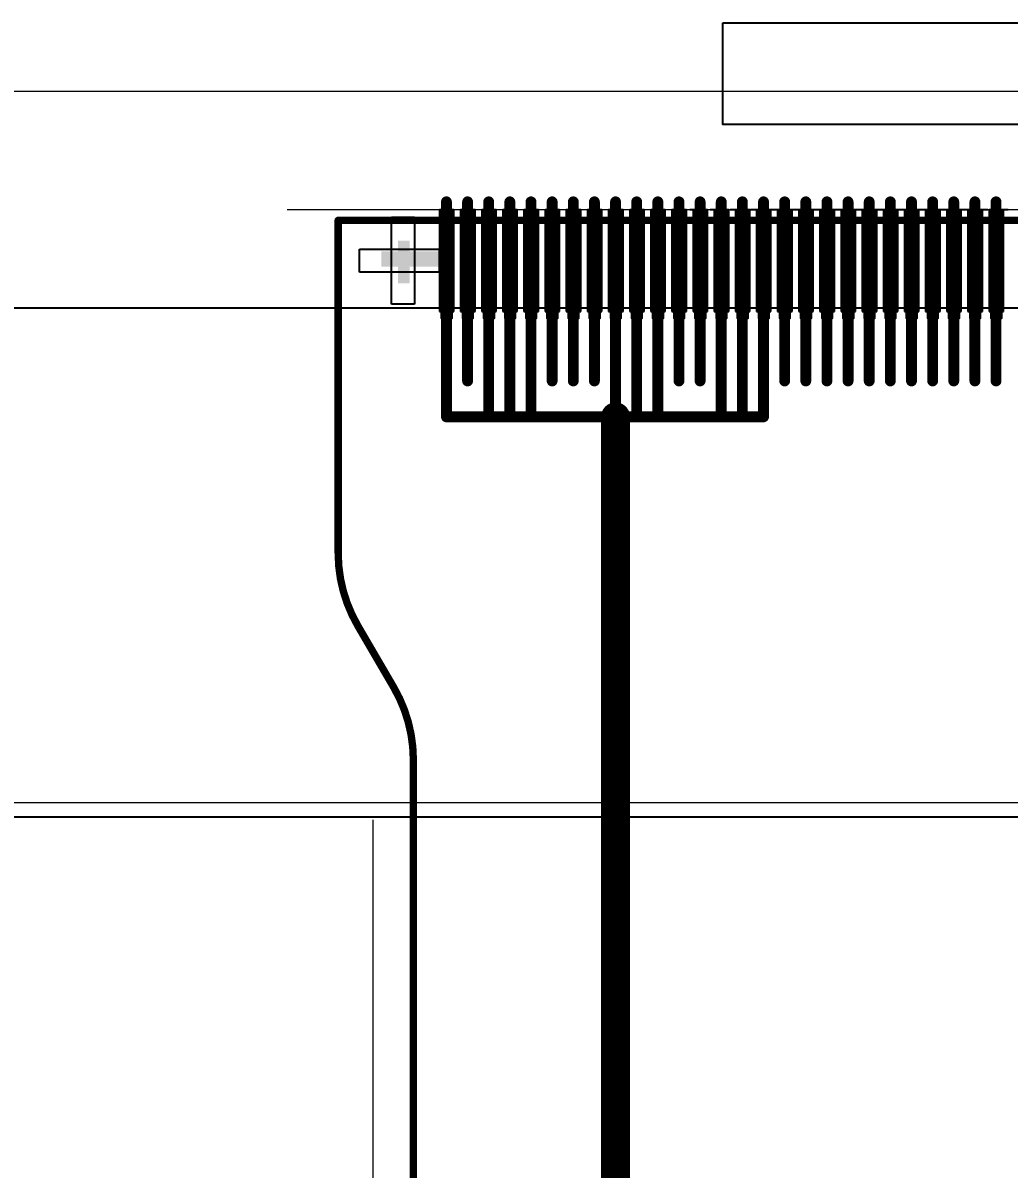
# Model space of a CAD drawing. Header units: millimetres. Extents: x 2479 to 2803, y 2230 to 2386.
# Drawn here: x 2539.72 to 2546.53, y 2301.57 to 2309.48 of the extents above; entities that cross this region are included whole.
import ezdxf

# ---------------------------------------------------------------- set-up
doc = ezdxf.new("R2010")
doc.units = ezdxf.units.MM
for name, color, linetype in [('dim', 4, 'Continuous'), ('DWG', 7, 'Continuous'), ('fpc', 40, 'Continuous'), ('LAYER_23', 9, 'Continuous')]:
    doc.layers.add(name, color=color, linetype=linetype)
doc.layers.add('OBJ-DIM标注层', color=2, linetype='Continuous', lineweight=18)
doc.styles.add('標注', font='')
doc.styles.get('標注').set_extended_font_data('宋体')
doc.dimstyles.new('副本 標注', dxfattribs={"dimscale": 0, "dimtxt": 0.8, "dimasz": 0.6, "dimexe": 0.6, "dimexo": 0.4, "dimgap": 0.2, "dimtad": 0, "dimdsep": 46, "dimtxsty": '標注', "dimcen": 0.6, "dimazin": 2, "dimtfac": 1, "dimtmove": 0, "dimatfit": 3, "dimfxl": 1, "dimtolj": 1, "dimtzin": 0, "dimarcsym": 0})

# ---------------------------------------------------------------- blocks, each defined once
blk = doc.blocks.new('ROUND_11')
at = {"const_width": 0.0375}
blk.add_lwpolyline([(-0.01875, 0, 1), (0.01875, 0, 1)], format="xyb", close=True, dxfattribs=at)
blk = doc.blocks.new('ROUND_17')
at = {"const_width": 0.1}
blk.add_lwpolyline([(-0.05, 0, 1), (0.05, 0, 1)], format="xyb", close=True, dxfattribs=at)
blk = doc.blocks.new('ROUND_4')
at = {"const_width": 0.0254}
blk.add_lwpolyline([(-0.0127, 0, 1), (0.0127, 0, 1)], format="xyb", close=True, dxfattribs=at)
blk = doc.blocks.new('*D135')
at = {"color": 0, "lineweight": -2}
for p, q in [((2534.7054, 2303.9979), (2519.6473, 2303.9979)), ((2520.2473, 2303.3979), (2520.2473, 2299.4815)), ((2520.2473, 2289.0151), (2520.2473, 2292.9315)), ((2548.3259, 2288.4151), (2519.6473, 2288.4151))]:
    blk.add_line(p, q, dxfattribs=at)
at = {"color": 0}
for points in [[(2520.1473, 2303.3979), (2520.3473, 2303.3979), (2520.2473, 2303.9979)], [(2520.1473, 2289.0151), (2520.3473, 2289.0151), (2520.2473, 2288.4151)]]:
    blk.add_solid(points, dxfattribs=at)
at = {"layer": 'Defpoints', "color": 0}
for p in [(2535.1054, 2303.9979), (2520.2473, 2288.4151), (2548.7259, 2288.4151)]:
    blk.add_point(p, dxfattribs=at)
at = {"color": 0, "insert": (2520.2473, 2296.2065), "char_height": 1, "attachment_point": 5, "rotation": 90, "style": '標注'}
blk.add_mtext('\\A1;15.6%%P0.3', dxfattribs=at)

msp = doc.modelspace()

# ---------------------------------------------------------------- linework, layer by layer
at = {"color": 0}
for p, q in [((2542.6973, 2308.1869), (2542.5973, 2308.1869)), ((2542.5973, 2308.1869), (2542.5973, 2307.4869)), ((2542.6973, 2308.1869), (2542.5973, 2308.1869)), ((2542.5973, 2308.1869), (2542.5973, 2307.4869)), ((2542.6973, 2307.4869), (2542.6973, 2308.1869)), ((2542.6973, 2307.4869), (2542.6973, 2308.1869)), ((2542.8433, 2308.1869), (2542.7433, 2308.1869)), ((2542.7433, 2308.1869), (2542.7433, 2307.4869)), ((2542.8433, 2308.1869), (2542.7433, 2308.1869)), ((2542.7433, 2308.1869), (2542.7433, 2307.4869)), ((2542.8433, 2307.4869), (2542.8433, 2308.1869)), ((2542.8433, 2307.4869), (2542.8433, 2308.1869)), ((2542.9893, 2308.1869), (2542.8893, 2308.1869)), ((2542.8893, 2308.1869), (2542.8893, 2307.4869)), ((2542.9893, 2308.1869), (2542.8893, 2308.1869)), ((2542.8893, 2308.1869), (2542.8893, 2307.4869)), ((2542.9893, 2307.4869), (2542.9893, 2308.1869)), ((2542.9893, 2307.4869), (2542.9893, 2308.1869)), ((2543.1353, 2308.1869), (2543.0353, 2308.1869)), ((2543.0353, 2308.1869), (2543.0353, 2307.4869)), ((2543.1353, 2308.1869), (2543.0353, 2308.1869)), ((2543.0353, 2308.1869), (2543.0353, 2307.4869)), ((2543.1353, 2307.4869), (2543.1353, 2308.1869)), ((2543.1353, 2307.4869), (2543.1353, 2308.1869)), ((2543.2813, 2308.1869), (2543.1813, 2308.1869)), ((2543.1813, 2308.1869), (2543.1813, 2307.4869)), ((2543.2813, 2308.1869), (2543.1813, 2308.1869)), ((2543.1813, 2308.1869), (2543.1813, 2307.4869)), ((2543.2813, 2307.4869), (2543.2813, 2308.1869)), ((2543.2813, 2307.4869), (2543.2813, 2308.1869)), ((2543.4273, 2308.1869), (2543.3273, 2308.1869)), ((2543.3273, 2308.1869), (2543.3273, 2307.4869)), ((2543.4273, 2308.1869), (2543.3273, 2308.1869)), ((2543.3273, 2308.1869), (2543.3273, 2307.4869)), ((2543.4273, 2307.4869), (2543.4273, 2308.1869)), ((2543.4273, 2307.4869), (2543.4273, 2308.1869)), ((2543.5733, 2308.1869), (2543.4733, 2308.1869)), ((2543.4733, 2308.1869), (2543.4733, 2307.4869)), ((2543.5733, 2308.1869), (2543.4733, 2308.1869)), ((2543.4733, 2308.1869), (2543.4733, 2307.4869)), ((2543.5733, 2307.4869), (2543.5733, 2308.1869)), ((2543.5733, 2307.4869), (2543.5733, 2308.1869)), ((2543.7193, 2308.1869), (2543.6193, 2308.1869)), ((2543.6193, 2308.1869), (2543.6193, 2307.4869)), ((2543.7193, 2308.1869), (2543.6193, 2308.1869)), ((2543.6193, 2308.1869), (2543.6193, 2307.4869)), ((2543.7193, 2307.4869), (2543.7193, 2308.1869)), ((2543.7193, 2307.4869), (2543.7193, 2308.1869)), ((2543.8653, 2308.1869), (2543.7653, 2308.1869)), ((2543.7653, 2308.1869), (2543.7653, 2307.4869)), ((2543.8653, 2308.1869), (2543.7653, 2308.1869)), ((2543.7653, 2308.1869), (2543.7653, 2307.4869)), ((2543.8653, 2307.4869), (2543.8653, 2308.1869)), ((2543.8653, 2307.4869), (2543.8653, 2308.1869)), ((2544.0113, 2308.1869), (2543.9113, 2308.1869)), ((2543.9113, 2308.1869), (2543.9113, 2307.4869)), ((2544.0113, 2308.1869), (2543.9113, 2308.1869)), ((2543.9113, 2308.1869), (2543.9113, 2307.4869)), ((2544.0113, 2307.4869), (2544.0113, 2308.1869)), ((2544.0113, 2307.4869), (2544.0113, 2308.1869)), ((2544.1573, 2308.1869), (2544.0573, 2308.1869)), ((2544.0573, 2308.1869), (2544.0573, 2307.4869)), ((2544.1573, 2308.1869), (2544.0573, 2308.1869)), ((2544.0573, 2308.1869), (2544.0573, 2307.4869)), ((2544.1573, 2307.4869), (2544.1573, 2308.1869)), ((2544.1573, 2307.4869), (2544.1573, 2308.1869)), ((2544.3033, 2308.1869), (2544.2033, 2308.1869)), ((2544.2033, 2308.1869), (2544.2033, 2307.4869)), ((2544.3033, 2308.1869), (2544.2033, 2308.1869)), ((2544.2033, 2308.1869), (2544.2033, 2307.4869)), ((2544.3033, 2307.4869), (2544.3033, 2308.1869)), ((2544.3033, 2307.4869), (2544.3033, 2308.1869)), ((2544.4243, 2308.1869), (2544.3263, 2308.1869)), ((2544.4243, 2308.1869), (2544.3263, 2308.1869)), ((2544.4493, 2308.1869), (2544.3493, 2308.1869)), ((2544.3493, 2308.1869), (2544.3493, 2307.4869)), ((2544.4493, 2308.1869), (2544.3493, 2308.1869)), ((2544.3493, 2308.1869), (2544.3493, 2307.4869)), ((2544.4493, 2307.4869), (2544.4493, 2308.1869)), ((2544.4493, 2307.4869), (2544.4493, 2308.1869)), ((2544.5643, 2308.1869), (2544.4663, 2308.1869)), ((2544.5643, 2308.1869), (2544.4663, 2308.1869)), ((2544.5953, 2308.1869), (2544.4953, 2308.1869)), ((2544.4953, 2308.1869), (2544.4953, 2307.4869)), ((2544.5953, 2308.1869), (2544.4953, 2308.1869)), ((2544.4953, 2308.1869), (2544.4953, 2307.4869)), ((2544.5953, 2307.4869), (2544.5953, 2308.1869)), ((2544.5953, 2307.4869), (2544.5953, 2308.1869)), ((2544.7043, 2308.1869), (2544.6063, 2308.1869)), ((2544.7043, 2308.1869), (2544.6063, 2308.1869)), ((2544.7413, 2308.1869), (2544.6413, 2308.1869)), ((2544.6413, 2308.1869), (2544.6413, 2307.4869)), ((2544.7413, 2308.1869), (2544.6413, 2308.1869)), ((2544.6413, 2308.1869), (2544.6413, 2307.4869)), ((2544.7413, 2307.4869), (2544.7413, 2308.1869)), ((2544.7413, 2307.4869), (2544.7413, 2308.1869)), ((2544.8443, 2308.1869), (2544.7463, 2308.1869)), ((2544.8443, 2308.1869), (2544.7463, 2308.1869)), ((2544.8873, 2308.1869), (2544.7873, 2308.1869)), ((2544.7873, 2308.1869), (2544.7873, 2307.4869)), ((2544.8873, 2308.1869), (2544.7873, 2308.1869)), ((2544.7873, 2308.1869), (2544.7873, 2307.4869)), ((2544.9843, 2308.1869), (2544.8863, 2308.1869)), ((2544.9843, 2308.1869), (2544.8863, 2308.1869)), ((2544.8873, 2307.4869), (2544.8873, 2308.1869)), ((2544.8873, 2307.4869), (2544.8873, 2308.1869)), ((2545.0333, 2308.1869), (2544.9333, 2308.1869)), ((2544.9333, 2308.1869), (2544.9333, 2307.4869)), ((2545.0333, 2308.1869), (2544.9333, 2308.1869)), ((2544.9333, 2308.1869), (2544.9333, 2307.4869)), ((2545.1243, 2308.1869), (2545.0263, 2308.1869)), ((2545.1243, 2308.1869), (2545.0263, 2308.1869)), ((2545.0333, 2307.4869), (2545.0333, 2308.1869)), ((2545.0333, 2307.4869), (2545.0333, 2308.1869)), ((2545.1793, 2308.1869), (2545.0793, 2308.1869)), ((2545.0793, 2308.1869), (2545.0793, 2307.4869)), ((2545.1793, 2308.1869), (2545.0793, 2308.1869)), ((2545.0793, 2308.1869), (2545.0793, 2307.4869)), ((2545.2643, 2308.1869), (2545.1663, 2308.1869)), ((2545.2643, 2308.1869), (2545.1663, 2308.1869)), ((2545.1793, 2307.4869), (2545.1793, 2308.1869)), ((2545.1793, 2307.4869), (2545.1793, 2308.1869)), ((2545.3253, 2308.1869), (2545.2253, 2308.1869)), ((2545.2253, 2308.1869), (2545.2253, 2307.4869)), ((2545.3253, 2308.1869), (2545.2253, 2308.1869)), ((2545.2253, 2308.1869), (2545.2253, 2307.4869)), ((2545.4043, 2308.1869), (2545.3063, 2308.1869)), ((2545.4043, 2308.1869), (2545.3063, 2308.1869)), ((2545.3253, 2307.4869), (2545.3253, 2308.1869)), ((2545.3253, 2307.4869), (2545.3253, 2308.1869)), ((2545.4713, 2308.1869), (2545.3713, 2308.1869)), ((2545.3713, 2308.1869), (2545.3713, 2307.4869)), ((2545.4713, 2308.1869), (2545.3713, 2308.1869)), ((2545.3713, 2308.1869), (2545.3713, 2307.4869)), ((2545.5443, 2308.1869), (2545.4463, 2308.1869)), ((2545.5443, 2308.1869), (2545.4463, 2308.1869)), ((2545.4713, 2307.4869), (2545.4713, 2308.1869)), ((2545.4713, 2307.4869), (2545.4713, 2308.1869)), ((2545.6173, 2308.1869), (2545.5173, 2308.1869)), ((2545.5173, 2308.1869), (2545.5173, 2307.4869)), ((2545.6173, 2308.1869), (2545.5173, 2308.1869)), ((2545.5173, 2308.1869), (2545.5173, 2307.4869)), ((2545.6843, 2308.1869), (2545.5863, 2308.1869)), ((2545.6843, 2308.1869), (2545.5863, 2308.1869)), ((2545.6173, 2307.4869), (2545.6173, 2308.1869)), ((2545.6173, 2307.4869), (2545.6173, 2308.1869)), ((2545.7633, 2308.1869), (2545.6633, 2308.1869)), ((2545.6633, 2308.1869), (2545.6633, 2307.4869)), ((2545.7633, 2308.1869), (2545.6633, 2308.1869)), ((2545.6633, 2308.1869), (2545.6633, 2307.4869)), ((2545.8243, 2308.1869), (2545.7263, 2308.1869)), ((2545.8243, 2308.1869), (2545.7263, 2308.1869)), ((2545.7633, 2307.4869), (2545.7633, 2308.1869)), ((2545.7633, 2307.4869), (2545.7633, 2308.1869)), ((2545.9093, 2308.1869), (2545.8093, 2308.1869)), ((2545.8093, 2308.1869), (2545.8093, 2307.4869)), ((2545.9093, 2308.1869), (2545.8093, 2308.1869)), ((2545.8093, 2308.1869), (2545.8093, 2307.4869)), ((2545.9643, 2308.1869), (2545.8663, 2308.1869)), ((2545.9643, 2308.1869), (2545.8663, 2308.1869)), ((2545.9093, 2307.4869), (2545.9093, 2308.1869)), ((2545.9093, 2307.4869), (2545.9093, 2308.1869)), ((2546.0553, 2308.1869), (2545.9553, 2308.1869)), ((2545.9553, 2308.1869), (2545.9553, 2307.4869)), ((2546.0553, 2308.1869), (2545.9553, 2308.1869)), ((2545.9553, 2308.1869), (2545.9553, 2307.4869)), ((2546.1043, 2308.1869), (2546.0063, 2308.1869)), ((2546.1043, 2308.1869), (2546.0063, 2308.1869)), ((2546.0553, 2307.4869), (2546.0553, 2308.1869)), ((2546.0553, 2307.4869), (2546.0553, 2308.1869)), ((2546.2013, 2308.1869), (2546.1013, 2308.1869)), ((2546.1013, 2308.1869), (2546.1013, 2307.4869)), ((2546.2013, 2308.1869), (2546.1013, 2308.1869)), ((2546.1013, 2308.1869), (2546.1013, 2307.4869)), ((2546.2443, 2308.1869), (2546.1463, 2308.1869)), ((2546.2443, 2308.1869), (2546.1463, 2308.1869)), ((2546.2013, 2307.4869), (2546.2013, 2308.1869)), ((2546.2013, 2307.4869), (2546.2013, 2308.1869)), ((2546.3473, 2308.1869), (2546.2473, 2308.1869)), ((2546.2473, 2308.1869), (2546.2473, 2307.4869)), ((2546.3473, 2308.1869), (2546.2473, 2308.1869)), ((2546.2473, 2308.1869), (2546.2473, 2307.4869)), ((2546.3843, 2308.1869), (2546.2863, 2308.1869)), ((2546.3843, 2308.1869), (2546.2863, 2308.1869)), ((2546.3473, 2307.4869), (2546.3473, 2308.1869)), ((2546.3473, 2307.4869), (2546.3473, 2308.1869)), ((2546.4933, 2308.1869), (2546.3933, 2308.1869)), ((2546.3933, 2308.1869), (2546.3933, 2307.4869)), ((2546.4933, 2308.1869), (2546.3933, 2308.1869)), ((2546.3933, 2308.1869), (2546.3933, 2307.4869)), ((2546.5243, 2308.1869), (2546.4263, 2308.1869)), ((2546.5243, 2308.1869), (2546.4263, 2308.1869)), ((2546.4933, 2307.4869), (2546.4933, 2308.1869)), ((2546.4933, 2307.4869), (2546.4933, 2308.1869)), ((2542.2653, 2308.1369), (2542.4253, 2308.1369)), ((2542.2653, 2307.5369), (2542.2653, 2308.1369)), ((2542.2653, 2308.1369), (2542.4253, 2308.1369)), ((2542.2653, 2307.5369), (2542.2653, 2308.1369)), ((2542.4253, 2308.1369), (2542.4253, 2307.5369)), ((2542.4253, 2308.1369), (2542.4253, 2307.5369)), ((2542.0453, 2307.9169), (2542.5953, 2307.9169)), ((2542.0453, 2307.7569), (2542.0453, 2307.9169)), ((2542.0453, 2307.9169), (2542.5953, 2307.9169)), ((2542.0453, 2307.7569), (2542.0453, 2307.9169)), ((2542.5953, 2307.9169), (2542.5953, 2307.7569)), ((2542.5953, 2307.9169), (2542.5953, 2307.7569)), ((2542.5953, 2307.7569), (2542.0453, 2307.7569)), ((2542.5953, 2307.7569), (2542.0453, 2307.7569)), ((2542.4253, 2307.5369), (2542.2653, 2307.5369)), ((2542.4253, 2307.5369), (2542.2653, 2307.5369)), ((2542.5973, 2307.4869), (2542.6973, 2307.4869)), ((2542.5973, 2307.4869), (2542.6973, 2307.4869)), ((2542.7433, 2307.4869), (2542.8433, 2307.4869)), ((2542.7433, 2307.4869), (2542.8433, 2307.4869)), ((2542.8893, 2307.4869), (2542.9893, 2307.4869)), ((2542.8893, 2307.4869), (2542.9893, 2307.4869)), ((2543.0353, 2307.4869), (2543.1353, 2307.4869)), ((2543.0353, 2307.4869), (2543.1353, 2307.4869)), ((2543.1813, 2307.4869), (2543.2813, 2307.4869)), ((2543.1813, 2307.4869), (2543.2813, 2307.4869)), ((2543.3273, 2307.4869), (2543.4273, 2307.4869)), ((2543.3273, 2307.4869), (2543.4273, 2307.4869)), ((2543.4733, 2307.4869), (2543.5733, 2307.4869)), ((2543.4733, 2307.4869), (2543.5733, 2307.4869)), ((2543.6193, 2307.4869), (2543.7193, 2307.4869)), ((2543.6193, 2307.4869), (2543.7193, 2307.4869)), ((2543.7653, 2307.4869), (2543.8653, 2307.4869)), ((2543.7653, 2307.4869), (2543.8653, 2307.4869)), ((2543.9113, 2307.4869), (2544.0113, 2307.4869)), ((2543.9113, 2307.4869), (2544.0113, 2307.4869)), ((2544.0573, 2307.4869), (2544.1573, 2307.4869)), ((2544.0573, 2307.4869), (2544.1573, 2307.4869)), ((2544.2033, 2307.4869), (2544.3033, 2307.4869)), ((2544.2033, 2307.4869), (2544.3033, 2307.4869)), ((2544.3493, 2307.4869), (2544.4493, 2307.4869)), ((2544.3493, 2307.4869), (2544.4493, 2307.4869)), ((2544.4953, 2307.4869), (2544.5953, 2307.4869)), ((2544.4953, 2307.4869), (2544.5953, 2307.4869)), ((2544.6413, 2307.4869), (2544.7413, 2307.4869)), ((2544.6413, 2307.4869), (2544.7413, 2307.4869)), ((2544.7873, 2307.4869), (2544.8873, 2307.4869)), ((2544.7873, 2307.4869), (2544.8873, 2307.4869)), ((2544.9333, 2307.4869), (2545.0333, 2307.4869)), ((2544.9333, 2307.4869), (2545.0333, 2307.4869)), ((2545.0793, 2307.4869), (2545.1793, 2307.4869)), ((2545.0793, 2307.4869), (2545.1793, 2307.4869)), ((2545.2253, 2307.4869), (2545.3253, 2307.4869)), ((2545.2253, 2307.4869), (2545.3253, 2307.4869)), ((2545.3713, 2307.4869), (2545.4713, 2307.4869)), ((2545.3713, 2307.4869), (2545.4713, 2307.4869)), ((2545.5173, 2307.4869), (2545.6173, 2307.4869)), ((2545.5173, 2307.4869), (2545.6173, 2307.4869)), ((2545.6633, 2307.4869), (2545.7633, 2307.4869)), ((2545.6633, 2307.4869), (2545.7633, 2307.4869)), ((2545.8093, 2307.4869), (2545.9093, 2307.4869)), ((2545.8093, 2307.4869), (2545.9093, 2307.4869)), ((2545.9553, 2307.4869), (2546.0553, 2307.4869)), ((2545.9553, 2307.4869), (2546.0553, 2307.4869)), ((2546.1013, 2307.4869), (2546.2013, 2307.4869)), ((2546.1013, 2307.4869), (2546.2013, 2307.4869)), ((2546.2473, 2307.4869), (2546.3473, 2307.4869)), ((2546.2473, 2307.4869), (2546.3473, 2307.4869)), ((2546.3933, 2307.4869), (2546.4933, 2307.4869)), ((2546.3933, 2307.4869), (2546.4933, 2307.4869))]:
    msp.add_line(p, q, dxfattribs=at)
for points in [[(2544.5554, 2309.4779), (2560.1554, 2309.4779), (2560.1554, 2308.7779), (2544.5554, 2308.7779)], [(2542.6123, 2308.1869), (2542.6823, 2308.1869), (2542.6823, 2307.4369), (2542.6123, 2307.4369)], [(2542.7583, 2308.1869), (2542.8283, 2308.1869), (2542.8283, 2307.4369), (2542.7583, 2307.4369)], [(2542.9043, 2308.1869), (2542.9743, 2308.1869), (2542.9743, 2307.4369), (2542.9043, 2307.4369)], [(2543.0503, 2308.1869), (2543.1203, 2308.1869), (2543.1203, 2307.4369), (2543.0503, 2307.4369)], [(2543.1963, 2308.1869), (2543.2663, 2308.1869), (2543.2663, 2307.4369), (2543.1963, 2307.4369)], [(2543.3423, 2308.1869), (2543.4123, 2308.1869), (2543.4123, 2307.4369), (2543.3423, 2307.4369)], [(2543.4883, 2308.1869), (2543.5583, 2308.1869), (2543.5583, 2307.4369), (2543.4883, 2307.4369)], [(2543.6343, 2308.1869), (2543.7043, 2308.1869), (2543.7043, 2307.4369), (2543.6343, 2307.4369)], [(2543.7803, 2308.1869), (2543.8503, 2308.1869), (2543.8503, 2307.4369), (2543.7803, 2307.4369)], [(2543.9263, 2308.1869), (2543.9963, 2308.1869), (2543.9963, 2307.4369), (2543.9263, 2307.4369)], [(2544.0723, 2308.1869), (2544.1423, 2308.1869), (2544.1423, 2307.4369), (2544.0723, 2307.4369)], [(2544.2183, 2308.1869), (2544.2883, 2308.1869), (2544.2883, 2307.4369), (2544.2183, 2307.4369)], [(2544.3643, 2308.1869), (2544.4343, 2308.1869), (2544.4343, 2307.4369), (2544.3643, 2307.4369)], [(2544.5103, 2308.1869), (2544.5803, 2308.1869), (2544.5803, 2307.4369), (2544.5103, 2307.4369)], [(2544.6563, 2308.1869), (2544.7263, 2308.1869), (2544.7263, 2307.4369), (2544.6563, 2307.4369)], [(2544.8023, 2308.1869), (2544.8723, 2308.1869), (2544.8723, 2307.4369), (2544.8023, 2307.4369)], [(2544.9483, 2308.1869), (2545.0183, 2308.1869), (2545.0183, 2307.4369), (2544.9483, 2307.4369)], [(2545.0943, 2308.1869), (2545.1643, 2308.1869), (2545.1643, 2307.4369), (2545.0943, 2307.4369)], [(2545.2403, 2308.1869), (2545.3103, 2308.1869), (2545.3103, 2307.4369), (2545.2403, 2307.4369)], [(2545.3863, 2308.1869), (2545.4563, 2308.1869), (2545.4563, 2307.4369), (2545.3863, 2307.4369)], [(2545.5323, 2308.1869), (2545.6023, 2308.1869), (2545.6023, 2307.4369), (2545.5323, 2307.4369)], [(2545.6783, 2308.1869), (2545.7483, 2308.1869), (2545.7483, 2307.4369), (2545.6783, 2307.4369)], [(2545.8243, 2308.1869), (2545.8943, 2308.1869), (2545.8943, 2307.4369), (2545.8243, 2307.4369)], [(2545.9703, 2308.1869), (2546.0403, 2308.1869), (2546.0403, 2307.4369), (2545.9703, 2307.4369)], [(2546.1163, 2308.1869), (2546.1863, 2308.1869), (2546.1863, 2307.4369), (2546.1163, 2307.4369)], [(2546.2623, 2308.1869), (2546.3323, 2308.1869), (2546.3323, 2307.4369), (2546.2623, 2307.4369)], [(2546.4083, 2308.1869), (2546.4783, 2308.1869), (2546.4783, 2307.4369), (2546.4083, 2307.4369)]]:
    msp.add_lwpolyline(points, close=True)
at = {"layer": 'dim', "color": 0}
msp.add_line((2537.3102, 2303.9979), (2567.4005, 2303.9979), dxfattribs=at)
at = {"layer": 'DWG', "color": 30, "lineweight": 0}
msp.add_line((2563.1653, 2308.1869), (2541.5453, 2308.1869), dxfattribs=at)
msp.add_line((2563.1653, 2308.1869), (2541.5453, 2308.1869), dxfattribs=at)
at = {"layer": 'fpc', "color": 1, "linetype": 'ByBlock'}
msp.add_line((2569.1554, 2307.5079), (2535.5554, 2307.5079), dxfattribs=at)
at = {"layer": 'LAYER_23'}
for points, const_width in [([(2542.6458, 2308.2431), (2542.6458, 2307.2066)], 0.075), ([(2542.7918, 2308.2431), (2542.7918, 2307.2066)], 0.075), ([(2542.9378, 2308.2431), (2542.9378, 2307.2066)], 0.075), ([(2543.0838, 2308.2431), (2543.0838, 2307.2066)], 0.075), ([(2543.2298, 2308.2431), (2543.2298, 2307.2066)], 0.075), ([(2543.3758, 2308.2431), (2543.3758, 2307.2066)], 0.075), ([(2543.5218, 2308.2431), (2543.5218, 2307.2066)], 0.075), ([(2543.6678, 2308.2431), (2543.6678, 2307.2066)], 0.075), ([(2543.8138, 2308.2431), (2543.8138, 2307.2066)], 0.075), ([(2543.9598, 2308.2431), (2543.9598, 2307.2066)], 0.075), ([(2544.1058, 2308.2431), (2544.1058, 2307.2066)], 0.075), ([(2544.2518, 2308.2431), (2544.2518, 2307.2066)], 0.075), ([(2544.3978, 2308.2431), (2544.3978, 2307.2066)], 0.075), ([(2544.5438, 2308.2431), (2544.5438, 2307.2066)], 0.075), ([(2544.6898, 2308.2431), (2544.6898, 2307.2066)], 0.075), ([(2544.8358, 2308.2431), (2544.8358, 2307.2066)], 0.075), ([(2544.9818, 2308.2431), (2544.9818, 2307.2066)], 0.075), ([(2545.1278, 2308.2431), (2545.1278, 2307.2066)], 0.075), ([(2545.2738, 2308.2431), (2545.2738, 2307.2066)], 0.075), ([(2545.4198, 2308.2431), (2545.4198, 2307.2066)], 0.075), ([(2545.5658, 2308.2431), (2545.5658, 2307.2066)], 0.075), ([(2545.7118, 2308.2431), (2545.7118, 2307.2066)], 0.075), ([(2545.8578, 2308.2431), (2545.8578, 2307.2066)], 0.075), ([(2546.0038, 2308.2431), (2546.0038, 2307.2066)], 0.075), ([(2546.1498, 2308.2431), (2546.1498, 2307.2066)], 0.075), ([(2546.2958, 2308.2431), (2546.2958, 2307.2066)], 0.075), ([(2546.4418, 2308.2431), (2546.4418, 2307.2066)], 0.075), ([(2541.8979, 2305.8199), (2541.8979, 2308.1151)], 0.0508), ([(2541.8979, 2308.1151), (2562.7979, 2308.1151)], 0.0508), ([(2542.6458, 2307.2066), (2542.6458, 2306.7588)], 0.075), ([(2542.7918, 2307.2066), (2542.7918, 2307.0066)], 0.075), ([(2542.9378, 2307.2066), (2542.9378, 2306.7588)], 0.075), ([(2543.0838, 2307.2066), (2543.0838, 2306.7588)], 0.075), ([(2543.2298, 2307.2066), (2543.2298, 2306.7588)], 0.075), ([(2543.3758, 2307.2066), (2543.3758, 2307.0066)], 0.075), ([(2543.5218, 2307.2066), (2543.5218, 2307.0066)], 0.075), ([(2543.6678, 2307.2066), (2543.6678, 2307.0066)], 0.075), ([(2543.8138, 2307.2066), (2543.8138, 2306.7588)], 0.075), ([(2543.9598, 2307.2066), (2543.9598, 2306.7588)], 0.075), ([(2544.1058, 2307.2066), (2544.1058, 2306.7588)], 0.075), ([(2544.2518, 2307.2066), (2544.2518, 2307.0066)], 0.075), ([(2544.3978, 2307.2066), (2544.3978, 2307.0066)], 0.075), ([(2544.5438, 2307.2066), (2544.5438, 2306.7588)], 0.075), ([(2544.6898, 2307.2066), (2544.6898, 2306.7588)], 0.075), ([(2544.8358, 2307.2066), (2544.8358, 2306.7588)], 0.075), ([(2544.9818, 2307.2066), (2544.9818, 2307.0066)], 0.075), ([(2545.1278, 2307.2066), (2545.1278, 2307.0066)], 0.075), ([(2545.2738, 2307.2066), (2545.2738, 2307.0066)], 0.075), ([(2545.4198, 2307.2066), (2545.4198, 2307.0066)], 0.075), ([(2545.5658, 2307.2066), (2545.5658, 2307.0066)], 0.075), ([(2545.7118, 2307.2066), (2545.7118, 2307.0066)], 0.075), ([(2545.8578, 2307.2066), (2545.8578, 2307.0066)], 0.075), ([(2546.0038, 2307.2066), (2546.0038, 2307.0066)], 0.075), ([(2546.1498, 2307.2066), (2546.1498, 2307.0066)], 0.075), ([(2546.2958, 2307.2066), (2546.2958, 2307.0066)], 0.075), ([(2546.4418, 2307.2066), (2546.4418, 2307.0066)], 0.075), ([(2543.8138, 2306.7588), (2543.8138, 2301.1074)], 0.2), ([(2542.6458, 2306.7588), (2544.8358, 2306.7588)], 0.075), ([(2541.9021, 2305.7279), (2541.8979, 2305.8199)], 0.0508), ([(2541.9139, 2305.6414), (2541.9021, 2305.7279)], 0.0508), ([(2541.9332, 2305.5564), (2541.9139, 2305.6414)], 0.0508), ([(2541.9598, 2305.4733), (2541.9332, 2305.5564)], 0.0508), ([(2541.9936, 2305.3929), (2541.9598, 2305.4733)], 0.0508), ([(2542.0343, 2305.3157), (2541.9936, 2305.3929)], 0.0508), ([(2542.281, 2304.8931), (2542.0343, 2305.3157)], 0.0508), ([(2542.3216, 2304.8159), (2542.281, 2304.8931)], 0.0508), ([(2542.3554, 2304.7355), (2542.3216, 2304.8159)], 0.0508), ([(2542.382, 2304.6524), (2542.3554, 2304.7355)], 0.0508), ([(2542.4013, 2304.5674), (2542.382, 2304.6524)], 0.0508), ([(2542.4131, 2304.4809), (2542.4013, 2304.5674)], 0.0508), ([(2542.4174, 2304.3889), (2542.4131, 2304.4809)], 0.0508), ([(2542.4174, 2299.1234), (2542.4174, 2304.3889)], 0.0508)]:
    msp.add_lwpolyline(points, dxfattribs=dict(at, const_width=const_width))
for points in [[(2542.3911, 2307.9756), (2542.3911, 2307.9757), (2542.3103, 2307.9756), (2542.3911, 2307.9757)], [(2542.3911, 2307.6812), (2542.3911, 2307.9756), (2542.3103, 2307.6812), (2542.3103, 2307.9756)], [(2542.6458, 2307.7945), (2542.6458, 2307.9019), (2542.1961, 2307.7945), (2542.1961, 2307.9019)], [(2542.6458, 2307.9019), (2542.6458, 2307.9019), (2542.1961, 2307.9019), (2542.6458, 2307.9019)]]:
    msp.add_solid(points, dxfattribs=at)
at = {"layer": 'OBJ-DIM标注层'}
for p, q in [((2535.3054, 2309.0079), (2569.4054, 2309.0079)), ((2537.6102, 2304.0979), (2567.1005, 2304.0979)), ((2542.1382, 2303.9769), (2542.1382, 2299.9769))]:
    msp.add_line(p, q, dxfattribs=at)

# ---------------------------------------------------------------- block references
at = {"layer": 'LAYER_23', "xscale": -1}
for name, p in [('ROUND_11', (2542.6458, 2308.2431)), ('ROUND_11', (2542.7918, 2308.2431)), ('ROUND_11', (2542.9378, 2308.2431)), ('ROUND_11', (2543.0838, 2308.2431)), ('ROUND_11', (2543.2298, 2308.2431)), ('ROUND_11', (2543.3758, 2308.2431)), ('ROUND_11', (2543.5218, 2308.2431)), ('ROUND_11', (2543.6678, 2308.2431)), ('ROUND_11', (2543.8138, 2308.2431)), ('ROUND_11', (2543.9598, 2308.2431)), ('ROUND_11', (2544.1058, 2308.2431)), ('ROUND_11', (2544.2518, 2308.2431)), ('ROUND_11', (2544.3978, 2308.2431)), ('ROUND_11', (2544.5438, 2308.2431)), ('ROUND_11', (2544.6898, 2308.2431)), ('ROUND_11', (2544.8358, 2308.2431)), ('ROUND_11', (2544.9818, 2308.2431)), ('ROUND_11', (2545.1278, 2308.2431)), ('ROUND_11', (2545.2738, 2308.2431)), ('ROUND_11', (2545.4198, 2308.2431)), ('ROUND_11', (2545.5658, 2308.2431)), ('ROUND_11', (2545.7118, 2308.2431)), ('ROUND_11', (2545.8578, 2308.2431)), ('ROUND_11', (2546.0038, 2308.2431)), ('ROUND_11', (2546.1498, 2308.2431)), ('ROUND_11', (2546.2958, 2308.2431)), ('ROUND_11', (2546.4418, 2308.2431)), ('ROUND_4', (2541.8979, 2308.1151)), ('ROUND_11', (2542.6458, 2307.2066)), ('ROUND_11', (2542.6458, 2307.2066)), ('ROUND_11', (2542.7918, 2307.2066)), ('ROUND_11', (2542.7918, 2307.2066)), ('ROUND_11', (2542.9378, 2307.2066)), ('ROUND_11', (2542.9378, 2307.2066)), ('ROUND_11', (2543.0838, 2307.2066)), ('ROUND_11', (2543.0838, 2307.2066)), ('ROUND_11', (2543.2298, 2307.2066)), ('ROUND_11', (2543.2298, 2307.2066)), ('ROUND_11', (2543.3758, 2307.2066)), ('ROUND_11', (2543.3758, 2307.2066)), ('ROUND_11', (2543.5218, 2307.2066)), ('ROUND_11', (2543.5218, 2307.2066)), ('ROUND_11', (2543.6678, 2307.2066)), ('ROUND_11', (2543.6678, 2307.2066)), ('ROUND_11', (2543.8138, 2307.2066)), ('ROUND_11', (2543.8138, 2307.2066)), ('ROUND_11', (2543.9598, 2307.2066)), ('ROUND_11', (2543.9598, 2307.2066)), ('ROUND_11', (2544.1058, 2307.2066)), ('ROUND_11', (2544.1058, 2307.2066)), ('ROUND_11', (2544.2518, 2307.2066)), ('ROUND_11', (2544.2518, 2307.2066)), ('ROUND_11', (2544.3978, 2307.2066)), ('ROUND_11', (2544.3978, 2307.2066)), ('ROUND_11', (2544.5438, 2307.2066)), ('ROUND_11', (2544.5438, 2307.2066)), ('ROUND_11', (2544.6898, 2307.2066)), ('ROUND_11', (2544.6898, 2307.2066)), ('ROUND_11', (2544.8358, 2307.2066)), ('ROUND_11', (2544.8358, 2307.2066)), ('ROUND_11', (2544.9818, 2307.2066)), ('ROUND_11', (2544.9818, 2307.2066)), ('ROUND_11', (2545.1278, 2307.2066)), ('ROUND_11', (2545.1278, 2307.2066)), ('ROUND_11', (2545.2738, 2307.2066)), ('ROUND_11', (2545.2738, 2307.2066)), ('ROUND_11', (2545.4198, 2307.2066)), ('ROUND_11', (2545.4198, 2307.2066)), ('ROUND_11', (2545.5658, 2307.2066)), ('ROUND_11', (2545.5658, 2307.2066)), ('ROUND_11', (2545.7118, 2307.2066)), ('ROUND_11', (2545.7118, 2307.2066)), ('ROUND_11', (2545.8578, 2307.2066)), ('ROUND_11', (2545.8578, 2307.2066)), ('ROUND_11', (2546.0038, 2307.2066)), ('ROUND_11', (2546.0038, 2307.2066)), ('ROUND_11', (2546.1498, 2307.2066)), ('ROUND_11', (2546.1498, 2307.2066)), ('ROUND_11', (2546.2958, 2307.2066)), ('ROUND_11', (2546.2958, 2307.2066)), ('ROUND_11', (2546.4418, 2307.2066)), ('ROUND_11', (2546.4418, 2307.2066)), ('ROUND_11', (2542.7918, 2307.0066)), ('ROUND_11', (2543.3758, 2307.0066)), ('ROUND_11', (2543.5218, 2307.0066)), ('ROUND_11', (2543.6678, 2307.0066)), ('ROUND_11', (2544.2518, 2307.0066)), ('ROUND_11', (2544.3978, 2307.0066)), ('ROUND_11', (2544.9818, 2307.0066)), ('ROUND_11', (2545.1278, 2307.0066)), ('ROUND_11', (2545.2738, 2307.0066)), ('ROUND_11', (2545.4198, 2307.0066)), ('ROUND_11', (2545.5658, 2307.0066)), ('ROUND_11', (2545.7118, 2307.0066)), ('ROUND_11', (2545.8578, 2307.0066)), ('ROUND_11', (2546.0038, 2307.0066)), ('ROUND_11', (2546.1498, 2307.0066)), ('ROUND_11', (2546.2958, 2307.0066)), ('ROUND_11', (2546.4418, 2307.0066)), ('ROUND_17', (2543.8138, 2306.7588)), ('ROUND_11', (2542.6458, 2306.7588)), ('ROUND_11', (2542.6458, 2306.7588)), ('ROUND_11', (2542.9378, 2306.7588)), ('ROUND_11', (2543.0838, 2306.7588)), ('ROUND_11', (2543.2298, 2306.7588)), ('ROUND_11', (2543.8138, 2306.7588)), ('ROUND_11', (2543.9598, 2306.7588)), ('ROUND_11', (2544.1058, 2306.7588)), ('ROUND_11', (2544.5438, 2306.7588)), ('ROUND_11', (2544.6898, 2306.7588)), ('ROUND_11', (2544.8358, 2306.7588)), ('ROUND_11', (2544.8358, 2306.7588)), ('ROUND_4', (2541.8979, 2305.8199)), ('ROUND_4', (2541.8979, 2305.8199)), ('ROUND_4', (2541.9021, 2305.7279)), ('ROUND_4', (2541.9139, 2305.6414)), ('ROUND_4', (2541.9332, 2305.5564)), ('ROUND_4', (2541.9598, 2305.4733)), ('ROUND_4', (2541.9936, 2305.3929)), ('ROUND_4', (2542.0343, 2305.3157)), ('ROUND_4', (2542.281, 2304.8931)), ('ROUND_4', (2542.3216, 2304.8159)), ('ROUND_4', (2542.3554, 2304.7355)), ('ROUND_4', (2542.382, 2304.6524)), ('ROUND_4', (2542.4013, 2304.5674)), ('ROUND_4', (2542.4131, 2304.4809)), ('ROUND_4', (2542.4174, 2304.3889))]:
    msp.add_blockref(name, p, dxfattribs=at)

# ---------------------------------------------------------------- dimensions: what is measured, and where the dimension line sits
at = {"color": 3}
dim = msp.add_linear_dim(base=(2520.2473, 2288.4151), p1=(2535.1054, 2303.9979), p2=(2548.7259, 2288.4151), angle=90, text='15.6%%P0.3', dimstyle='副本 標注', override={"dimscale": 1, "dimtxt": 1}, dxfattribs=at)
dim.commit()
dim.dimension.update_dxf_attribs({"geometry": '*D135', "text_midpoint": (2520.2473, 2296.2065)})

doc.saveas('drawing.dxf')
